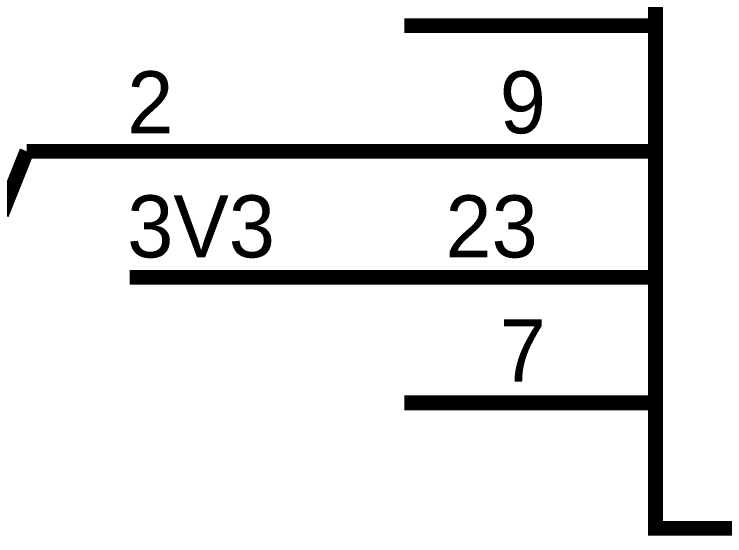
# Model space of a CAD drawing. Header units: inches. Extents: x 0 to 16.9, y 0 to 11.7.
# Drawn here: x 2.311 to 2.876, y 0.914 to 1.33 of the extents above; entities that cross this region are included whole.
import ezdxf

# ---------------------------------------------------------------- set-up
doc = ezdxf.new("R2010")
doc.units = ezdxf.units.IN
doc.header["$MEASUREMENT"] = 0
doc.layers.add('Sheet', color=255, linetype='Continuous')

msp = doc.modelspace()

# ---------------------------------------------------------------- linework, layer by layer
at = {"layer": 'Sheet'}
for points in [[(2.8211, 2.82021, 0.0118, 0.0118, 0), (4.22066, 2.82021, 0.0118, 0.0118, 0), (4.22066, 0.92026, 0.0118, 0.0118, 0), (2.8211, 0.92026, 0.0118, 0.0118, 0), (2.8211, 2.82021, 0.0118, 0.0118, 0)], [(2.8211, 2.82021, 0.0039, 0.0039, 0), (2.8211, 0.92026, 0.0039, 0.0039, 0), (4.22066, 0.92026, 0.0039, 0.0039, 0), (4.22066, 2.82021, 0.0039, 0.0039, 0), (2.8211, 2.82021, 0.0039, 0.0039, 0), (2.8211, 2.82021, 0.0039, 0.0039, 0)]]:
    msp.add_lwpolyline(points, format="xyseb", close=True, dxfattribs=at)
for points in [[(2.8211, 1.32039, 0.0118, 0.0118, 0), (2.62127, 1.32039, 0.0118, 0.0118, 0)], [(2.30109, 1.17029, 0.0118, 0.0118, 0), (2.32115, 1.22046, 0.0118, 0.0118, 0)], [(2.32115, 1.22046, 0.0118, 0.0118, 0), (2.52136, 1.22046, 0.0118, 0.0118, 0)], [(2.32115, 1.22046, 0.0118, 0.0118, 0), (2.35124, 1.22046, 0.0118, 0.0118, 0)], [(2.62127, 1.22046, 0.0118, 0.0118, 0), (2.52136, 1.22046, 0.0118, 0.0118, 0)], [(2.8211, 1.22046, 0.0118, 0.0118, 0), (2.62127, 1.22046, 0.0118, 0.0118, 0)], [(2.62127, 1.12013, 0.0118, 0.0118, 0), (2.40293, 1.12013, 0.0118, 0.0118, 0)], [(2.8211, 1.12013, 0.0118, 0.0118, 0), (2.62127, 1.12013, 0.0118, 0.0118, 0)], [(2.8211, 1.0202, 0.0118, 0.0118, 0), (2.62127, 1.0202, 0.0118, 0.0118, 0)]]:
    msp.add_lwpolyline(points, format="xyseb", dxfattribs=at)

# ---------------------------------------------------------------- texts
for s, height, p in [('2', 0.04939, (2.401, 1.23473)), ('9', 0.04939, (2.69727, 1.23473)), ('3V3', 0.049389, (2.401, 1.13595)), ('23', 0.049389, (2.65406, 1.13595)), ('7', 0.04939, (2.69727, 1.03718))]:
    msp.add_text(s, height=height, dxfattribs=at).set_placement(p)

doc.saveas('drawing.dxf')
